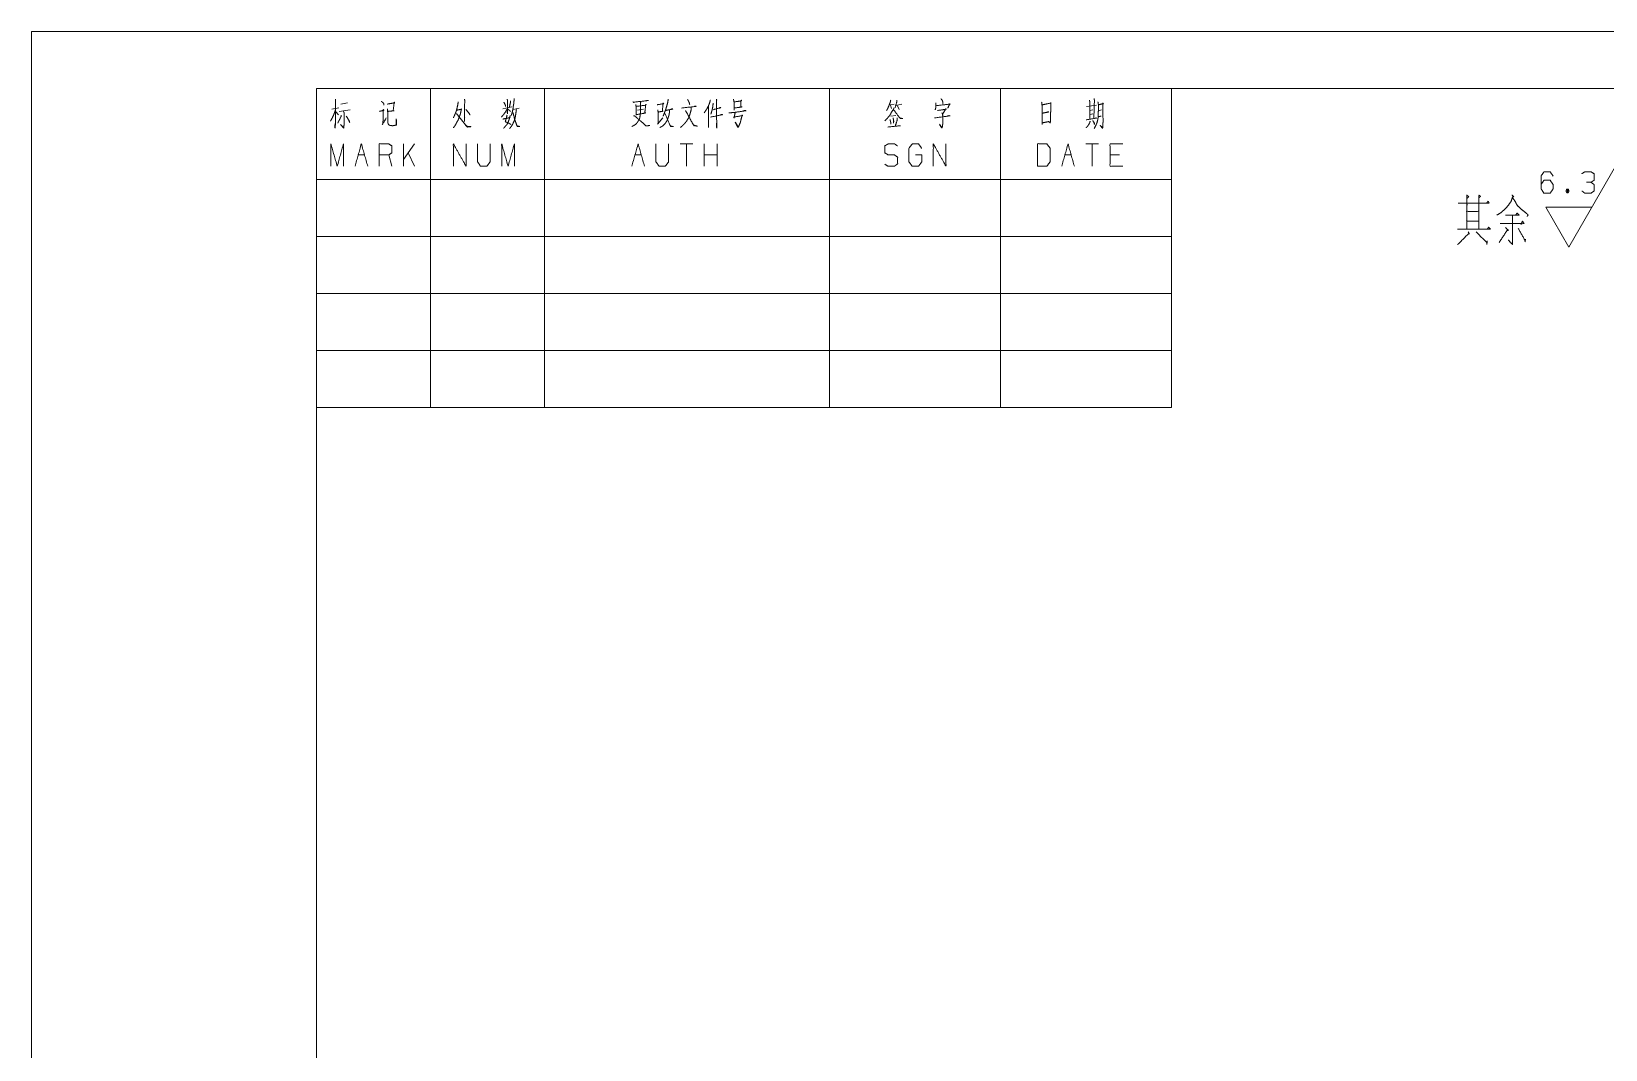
# Model space of a CAD drawing. Header units: millimetres. Extents: x 0 to 210, y 0 to 297.
# Drawn here: x 0 to 138.1, y 207.7 to 297 of the extents above; entities that cross this region are included whole.
import ezdxf

# ---------------------------------------------------------------- set-up
doc = ezdxf.new("R2010")
doc.units = ezdxf.units.MM
doc.layers.add('101', color=7, linetype='Continuous', true_color=0xffffff)

msp = doc.modelspace()

# ---------------------------------------------------------------- linework, layer by layer
at = {"layer": '101', "color": 133, "linetype": 'Continuous', "lineweight": 18}
for p, q in [((0, 297), (0, 0)), ((210, 297), (0, 297)), ((25, 292), (25, 264)), ((25, 292), (100, 292)), ((205, 292), (25, 292)), ((25, 292), (100, 292)), ((25, 292), (25, 5)), ((25, 292), (100, 292)), ((35, 292), (35, 264)), ((45, 292), (45, 264)), ((70, 292), (70, 264)), ((85, 292), (85, 264)), ((100, 292), (100, 264)), ((25, 284), (100, 284)), ((25, 279), (100, 279)), ((25, 274), (100, 274)), ((25, 269), (100, 269)), ((25, 264), (100, 264))]:
    msp.add_line(p, q, dxfattribs=at)
at = {"layer": '101', "color": 72, "linetype": 'Continuous', "lineweight": 18}
for p, q in [((26.34, 290.18), (26.96, 290.3)), ((26.99, 289.99), (27.95, 290.14)), ((27.13, 290.61), (27.71, 290.74)), ((41.34, 290.22), (42.13, 290.38)), ((42.25, 290.16), (42.79, 290.28)), ((53.17, 290.09), (53.7, 290.18)), ((75.25, 290.57), (75.67, 290.63)), ((75.35, 290.55), (75.45, 290.24)), ((75.82, 290.51), (76.35, 290.61)), ((75.98, 290.49), (76.11, 290.16)), ((92.56, 290.43), (93.43, 290.55)), ((92.84, 290.07), (93.11, 290.14)), ((93.6, 290.05), (93.85, 290.12)), ((26.7, 289.95), (26.92, 289.68)), ((54.91, 288.87), (55.37, 289.43)), ((75.83, 289.64), (75.37, 289.56)), ((92.86, 289.72), (93.09, 289.78)), ((28.66, 286.17), (29.22, 286.17)), ((31.62, 285.18), (31.34, 286.17)), ((33.59, 287.14), (32.63, 285.78)), ((32.63, 285.18), (32.63, 287.14)), ((33.59, 285.18), (33.04, 286.36)), ((52.94, 286.17), (53.49, 286.17)), ((58.02, 287.14), (56.9, 287.14)), ((57.46, 287.14), (57.46, 285.18)), ((59.02, 285.18), (59.02, 287.14)), ((60.14, 286.17), (59.02, 286.17)), ((60.14, 285.18), (60.14, 287.14)), ((90.65, 286.17), (91.2, 286.17)), ((93.6, 287.14), (92.49, 287.14)), ((93.05, 287.14), (93.05, 285.18)), ((95.45, 286.17), (94.61, 286.17))]:
    msp.add_line(p, q, dxfattribs=at)
at = {"layer": '101', "color": 43, "linetype": 'Continuous', "lineweight": 18}
for p, q in [((134.86, 278.09), (139.47, 286.09)), ((134.68, 283.18), (134.8, 282.84)), ((134.86, 278.09), (132.84, 281.59)), ((132.84, 281.59), (136.88, 281.59))]:
    msp.add_line(p, q, dxfattribs=at)
at = {"layer": '101', "color": 72, "linetype": 'Continuous', "lineweight": 18}
for points, knots in [([(26.67, 290.16), (26.6, 289.91), (26.48, 289.62), (26.35, 289.35), (26.23, 289.14)], [0, 0, 0.233514, 0.515368, 0.78555, 1, 1]), ([(26.67, 291.07), (26.66, 288.89), (26.63, 288.5), (26.61, 288.71), (26.64, 288.94)], [0, 0, 0.723303, 0.854546, 0.923601, 1, 1]), ([(27.37, 289.99), (27.42, 289.87), (27.42, 288.83), (27.4, 288.6), (27.39, 288.52), (27.11, 288.85), (27.39, 288.56)], [0, 0, 0.056947, 0.504404, 0.603051, 0.639405, 0.826366, 1, 1]), ([(30.53, 289.99), (30.92, 290.09), (30.86, 290.16), (30.83, 288.96), (30.77, 288.83), (31.12, 289.41)], [0, 0, 0.158008, 0.19221, 0.673433, 0.728446, 1, 1]), ([(30.7, 290.88), (30.87, 290.72), (30.92, 290.63), (30.92, 290.53), (30.9, 290.67)], [0, 0, 0.413146, 0.573572, 0.750721, 1, 1]), ([(31.19, 290.63), (31.87, 290.74), (31.82, 290.8), (31.73, 290.05), (31.82, 290.05), (31.25, 289.99)], [0, 0, 0.313958, 0.349012, 0.694882, 0.735357, 1, 1]), ([(31.22, 290.22), (31.25, 289.91), (31.25, 289.2), (31.27, 288.98), (31.3, 288.87), (31.34, 288.81), (31.41, 288.77), (31.53, 288.75), (31.66, 288.73), (32.03, 288.79), (32, 289.33), (32, 288.79)], [0, 0, 0.097093, 0.316208, 0.387239, 0.42073, 0.444406, 0.470581, 0.507596, 0.549105, 0.664641, 0.832445, 1, 1]), ([(37.43, 290.84), (37.42, 290.72), (37.34, 290.3), (37.26, 290.01), (37.18, 289.8), (37.09, 289.6), (37.01, 289.43)], [0, 0, 0.084498, 0.36853, 0.573114, 0.721457, 0.873368, 1, 1]), ([(37.28, 290.09), (37.75, 290.18), (37.71, 290.22), (37.68, 290.03), (37.62, 289.76), (37.56, 289.6), (37.48, 289.37), (37.4, 289.18), (37.28, 288.98), (37.2, 288.81), (37.02, 288.56)], [0, 0, 0.202443, 0.228131, 0.308408, 0.425631, 0.500403, 0.604281, 0.689483, 0.790714, 0.870506, 1, 1]), ([(37.97, 291.05), (38.02, 290.94), (38, 290.84), (37.99, 289.12), (37.97, 289.23), (38, 289.45)], [0, 0, 0.049543, 0.095606, 0.852767, 0.898838, 1, 1]), ([(38.1, 290.16), (38.13, 290.14), (38.4, 289.8), (38.47, 289.68)], [0, 0, 0.059448, 0.761031, 1, 1]), ([(41.75, 290.24), (41.62, 290.01), (41.48, 289.8), (41.35, 289.64), (41.22, 289.49)], [0, 0, 0.287221, 0.555142, 0.786181, 1, 1]), ([(41.43, 290.8), (41.56, 290.57), (41.59, 290.43)], [0, 0, 0.640221, 1, 1]), ([(41.73, 291.07), (41.76, 290.92), (41.76, 289.78), (41.73, 289.93), (41.76, 290.05)], [0, 0, 0.094654, 0.823636, 0.91829, 1, 1]), ([(41.76, 290.2), (41.94, 290.07), (42.03, 289.97)], [0, 0, 0.613122, 1, 1]), ([(42.03, 290.92), (42.03, 290.82), (41.91, 290.34)], [0, 0, 0.174301, 1, 1]), ([(42.54, 290.16), (42.49, 289.8), (42.45, 289.56), (42.41, 289.35), (42.35, 289.16), (42.23, 288.91), (42.13, 288.73), (42.01, 288.56), (41.92, 288.48)], [0, 0, 0.19438, 0.332636, 0.448614, 0.555649, 0.70616, 0.822692, 0.933847, 1, 1]), ([(42.33, 291.11), (42.33, 290.98), (42.32, 290.76), (42.27, 290.47), (42.23, 290.16), (42.17, 289.91), (42.1, 289.68), (42.08, 289.62)], [0, 0, 0.081852, 0.232243, 0.425429, 0.63211, 0.800313, 0.957953, 1, 1]), ([(53.44, 290.84), (53.42, 290.18), (53.41, 289.85), (53.39, 289.66), (53.38, 289.56), (53.36, 289.43), (53.32, 289.31), (53.27, 289.2), (53.14, 289.02), (53, 288.85), (52.79, 288.73), (52.69, 288.67), (52.65, 288.65)], [0, 0, 0.263783, 0.395771, 0.470171, 0.511786, 0.56157, 0.614019, 0.658777, 0.749614, 0.837596, 0.932985, 0.980677, 1, 1]), ([(52.76, 290.82), (52.82, 290.78), (52.85, 290.8), (54.11, 290.94), (54.07, 290.96), (53.92, 290.92)], [0, 0, 0.045522, 0.068286, 0.872626, 0.90344, 1, 1]), ([(53, 290.59), (53.04, 290.41), (53.04, 289.66), (53.03, 289.7), (53.89, 289.85), (53.8, 289.85), (53.89, 290.63), (53.92, 290.57), (53.87, 290.53), (53.04, 290.43)], [0, 0, 0.051663, 0.252803, 0.264656, 0.500971, 0.524672, 0.738301, 0.756829, 0.773117, 1, 1]), ([(54.88, 290.57), (55.47, 290.67), (55.41, 290.74), (55.34, 290.01), (55.41, 290.01), (54.97, 289.93), (54.94, 290.12), (54.97, 289.89), (54.96, 288.96)], [0, 0, 0.181366, 0.207406, 0.429567, 0.451891, 0.588199, 0.645735, 0.715777, 1, 1]), ([(55.98, 290.12), (55.98, 289.99), (55.92, 289.66), (55.86, 289.47), (55.81, 289.31), (55.73, 289.16), (55.65, 289.02), (55.54, 288.87), (55.31, 288.67), (55.13, 288.58)], [0, 0, 0.067236, 0.249298, 0.354996, 0.450079, 0.537949, 0.629663, 0.725721, 0.894899, 1, 1]), ([(55.85, 291.05), (55.82, 290.8), (55.73, 290.47), (55.62, 290.12), (55.53, 289.89), (55.47, 289.72), (55.41, 289.58)], [0, 0, 0.162457, 0.385014, 0.625897, 0.784413, 0.898493, 1, 1]), ([(55.62, 290.07), (56.27, 290.2), (56.2, 290.22), (56.08, 290.18)], [0, 0, 0.769962, 0.857327, 1, 1]), ([(57.88, 290.32), (57.88, 290.2), (57.81, 289.91), (57.74, 289.68), (57.65, 289.43), (57.52, 289.23), (57.5, 289.18), (57.42, 289.08), (57.31, 288.94), (57.18, 288.81), (57.06, 288.69), (56.93, 288.58)], [0, 0, 0.060656, 0.206644, 0.323463, 0.452143, 0.571976, 0.593424, 0.659716, 0.74639, 0.834816, 0.918178, 1, 1]), ([(57.02, 290.28), (58.29, 290.43), (58.21, 290.45), (58.12, 290.41)], [0, 0, 0.872478, 0.933903, 1, 1]), ([(57.34, 290.05), (57.4, 290.01), (58.1, 288.75), (58.43, 288.69), (58.12, 288.77), (58.02, 288.89)], [0, 0, 0.030854, 0.652647, 0.79375, 0.930716, 1, 1]), ([(57.56, 291.03), (57.66, 290.84), (57.71, 290.72), (57.74, 290.59)], [0, 0, 0.450481, 0.729637, 1, 1]), ([(59.55, 290.98), (59.48, 290.72), (59.38, 290.47), (59.26, 290.24), (59.14, 290.05), (59, 289.85)], [0, 0, 0.21836, 0.428744, 0.629221, 0.801494, 1, 1]), ([(59.38, 290.41), (59.39, 289.16), (59.39, 288.56), (59.38, 288.69), (59.39, 288.91)], [0, 0, 0.565717, 0.839123, 0.896086, 1, 1]), ([(59.8, 290.72), (59.76, 290.38), (59.7, 290.09), (59.64, 289.89), (59.6, 289.76)], [0, 0, 0.34211, 0.644851, 0.86512, 1, 1]), ([(59.8, 290.14), (60.47, 290.32), (60.4, 290.32), (60.28, 290.26)], [0, 0, 0.772509, 0.853435, 1, 1]), ([(60.08, 291.07), (60.12, 290.98), (60.09, 291.03), (60.11, 288.54), (60.09, 288.73), (60.11, 289.04)], [0, 0, 0.029975, 0.04619, 0.840789, 0.900562, 1, 1]), ([(61.18, 289.87), (61.37, 289.87), (61.75, 289.91), (62.68, 290.05), (62.58, 290.07), (62.43, 290.03)], [0, 0, 0.10704, 0.322386, 0.855626, 0.914427, 1, 1]), ([(61.57, 291.07), (61.63, 290.82), (61.63, 290.09), (61.63, 290.28), (62.33, 290.38), (62.21, 290.38), (62.24, 290.9), (62.26, 290.98), (62.29, 290.92), (62.19, 290.9), (61.63, 290.82)], [0, 0, 0.076614, 0.294117, 0.350048, 0.563214, 0.598361, 0.753971, 0.779215, 0.799829, 0.831205, 1, 1]), ([(75.64, 290.3), (75.63, 290.2), (75.39, 289.83), (75.38, 289.78), (75.26, 289.6), (75.06, 289.37), (74.85, 289.16)], [0, 0, 0.074337, 0.387309, 0.418539, 0.575027, 0.79286, 1, 1]), ([(75.37, 290.98), (75.35, 290.84), (75.23, 290.53), (75.13, 290.28), (75.01, 290.07)], [0, 0, 0.148006, 0.485257, 0.758321, 1, 1]), ([(75.61, 290.16), (76.2, 289.37), (76.43, 289.37), (76.2, 289.39), (76.08, 289.54)], [0, 0, 0.599324, 0.742451, 0.886135, 1, 1]), ([(75.91, 290.98), (75.92, 290.88), (75.75, 290.3)], [0, 0, 0.147218, 1, 1]), ([(79.34, 290.74), (79.34, 290.51), (79.33, 290.34), (79.3, 290.22), (79.27, 290.12)], [0, 0, 0.361949, 0.626223, 0.829034, 1, 1]), ([(79.34, 290.49), (80.57, 290.63), (80.56, 290.67), (80.37, 290.26)], [0, 0, 0.712481, 0.737756, 1, 1]), ([(79.49, 290.07), (80.25, 290.18), (80.21, 290.24), (79.92, 289.72)], [0, 0, 0.533866, 0.586729, 1, 1]), ([(79.78, 291.09), (79.89, 290.96), (79.93, 290.86), (79.96, 290.69)], [0, 0, 0.364604, 0.619196, 1, 1]), ([(88.61, 290.8), (88.64, 290.59), (88.66, 290.14), (88.67, 289.66), (88.67, 289.6), (88.67, 288.83), (88.67, 288.98), (89.24, 289.1), (89.36, 288.96), (89.39, 289.14), (89.39, 289.39), (89.4, 289.87), (89.42, 290.36), (89.42, 290.78), (89.43, 290.72), (88.66, 290.57)], [0, 0, 0.037589, 0.119519, 0.205166, 0.216331, 0.354043, 0.380097, 0.485125, 0.518622, 0.552532, 0.597196, 0.682843, 0.77221, 0.846648, 0.858119, 1, 1]), ([(88.67, 289.83), (89.24, 289.95), (89.18, 289.97), (89.05, 289.89)], [0, 0, 0.728512, 0.805958, 1, 1]), ([(92.8, 290.98), (92.83, 290.86), (92.83, 289.31)], [0, 0, 0.075954, 1, 1]), ([(93.21, 291.11), (93.24, 290.98), (93.19, 289.37)], [0, 0, 0.073211, 1, 1]), ([(93.55, 290.82), (93.59, 290.59), (93.59, 290.14), (93.57, 289.64), (93.55, 289.33), (93.47, 289), (93.38, 288.79), (93.22, 288.48)], [0, 0, 0.096217, 0.285187, 0.491418, 0.620825, 0.76157, 0.854869, 1, 1]), ([(93.59, 290.57), (94.03, 290.67), (93.98, 290.74), (93.98, 290.05), (94, 289.12), (93.98, 288.77), (93.97, 288.56), (93.95, 288.5), (93.74, 288.77), (93.94, 288.58)], [0, 0, 0.13308, 0.155522, 0.357051, 0.631901, 0.735808, 0.797028, 0.815849, 0.918301, 1, 1]), ([(27.18, 289.66), (27.17, 289.58), (26.86, 288.96)], [0, 0, 0.108202, 1, 1]), ([(27.61, 289.58), (27.87, 289.16), (27.92, 289), (27.81, 289.27)], [0, 0, 0.516563, 0.696901, 1, 1]), ([(37.28, 289.8), (38.22, 288.62), (38.56, 288.65), (38.54, 288.65), (38.24, 288.67), (38.08, 288.81)], [0, 0, 0.632183, 0.773704, 0.779845, 0.909108, 1, 1]), ([(41.34, 289.31), (41.97, 289.45), (41.98, 289.64), (41.98, 289.56), (41.91, 289.31), (41.81, 289.04), (41.7, 288.83), (41.59, 288.71), (41.48, 288.58), (41.41, 288.52)], [0, 0, 0.30447, 0.39258, 0.431622, 0.553714, 0.689469, 0.798362, 0.878841, 0.954752, 1, 1]), ([(41.72, 289.66), (41.56, 289.08), (41.66, 289.04), (41.78, 289), (41.89, 288.94), (42.04, 288.85)], [0, 0, 0.5291, 0.62629, 0.735524, 0.852093, 1, 1]), ([(42.22, 289.89), (42.25, 289.85), (42.39, 289.27), (42.49, 289), (42.6, 288.71), (42.63, 288.65), (42.85, 288.67), (42.63, 288.69), (42.55, 288.81)], [0, 0, 0.026721, 0.341749, 0.493483, 0.655465, 0.691641, 0.80784, 0.924039, 1, 1]), ([(52.82, 289.6), (52.89, 289.6), (53.17, 289.37), (53.41, 289.16), (53.63, 288.98), (53.9, 288.71), (54.23, 288.75), (53.92, 288.71), (53.82, 288.79)], [0, 0, 0.033467, 0.197839, 0.340788, 0.472468, 0.649452, 0.797921, 0.939753, 1, 1]), ([(55.54, 289.8), (55.59, 289.78), (56.04, 288.67), (56.32, 288.65), (56.06, 288.71), (55.98, 288.83)], [0, 0, 0.024909, 0.644018, 0.787117, 0.926016, 1, 1]), ([(59.57, 289.49), (60.61, 289.7), (60.53, 289.72), (60.4, 289.66)], [0, 0, 0.826976, 0.886334, 1, 1]), ([(61.73, 289.91), (61.63, 289.41), (61.6, 289.49), (62.38, 289.62), (62.33, 289.7), (62.33, 289.62), (62.24, 289.27), (62.19, 289.04), (62.11, 288.85), (62.05, 288.71), (62.01, 288.6), (61.98, 288.58), (61.72, 289.06), (62, 288.62)], [0, 0, 0.13637, 0.159981, 0.371157, 0.396349, 0.418604, 0.516111, 0.579311, 0.63312, 0.675133, 0.705357, 0.714996, 0.861275, 1, 1]), ([(75.12, 288.62), (76.23, 288.73), (76.16, 288.73), (75.99, 288.71)], [0, 0, 0.825897, 0.879998, 1, 1]), ([(75.31, 289.27), (75.38, 289), (75.38, 288.87), (75.37, 289.04)], [0, 0, 0.489807, 0.707975, 1, 1]), ([(75.58, 289.43), (75.64, 289.12), (75.61, 288.96), (75.61, 289.18)], [0, 0, 0.443891, 0.680119, 1, 1]), ([(75.95, 289.41), (75.95, 289.27), (75.77, 288.69)], [0, 0, 0.19307, 1, 1]), ([(79.2, 289.41), (80.57, 289.6), (80.49, 289.62), (80.28, 289.56)], [0, 0, 0.820202, 0.873508, 1, 1]), ([(79.87, 289.87), (79.9, 289.76), (79.93, 289.64), (79.94, 289.43), (79.94, 289), (79.93, 288.85), (79.9, 288.65), (79.86, 288.52), (79.64, 288.87), (79.87, 288.56)], [0, 0, 0.049623, 0.1085, 0.204239, 0.404798, 0.471991, 0.568442, 0.629223, 0.820578, 1, 1]), ([(92.52, 289.25), (93.43, 289.41), (93.38, 289.43), (93.33, 289.37)], [0, 0, 0.873246, 0.919206, 1, 1]), ([(92.86, 289.12), (92.84, 289.02), (92.73, 288.81), (92.62, 288.67), (92.52, 288.56)], [0, 0, 0.157085, 0.51447, 0.781154, 1, 1]), ([(93.09, 289.18), (93.25, 288.94), (93.25, 288.83), (93.19, 289.02)], [0, 0, 0.497679, 0.671694, 1, 1]), ([(93.57, 289.52), (93.6, 289.52), (93.84, 289.58)], [0, 0, 0.107799, 1, 1]), ([(26.26, 285.18), (26.26, 287.14), (26.82, 285.18), (27.37, 287.14), (27.37, 285.18)], [0, 0, 0.245192, 0.5, 0.754808, 1, 1]), ([(30.51, 285.18), (30.51, 287.14), (31.34, 287.14), (31.62, 286.96), (31.62, 286.36), (31.34, 286.17), (30.51, 286.17)], [0, 0, 0.400952, 0.571035, 0.639278, 0.761676, 0.829917, 1, 1]), ([(37.01, 285.18), (37.01, 287.14), (38.12, 285.18), (38.12, 287.14)], [0, 0, 0.317574, 0.682426, 1, 1]), ([(39.13, 287.14), (39.13, 285.57), (39.39, 285.18), (39.95, 285.18), (40.24, 285.57), (40.24, 287.14)], [0, 0, 0.337152, 0.438599, 0.557781, 0.662848, 1, 1]), ([(41.25, 285.18), (41.25, 287.14), (41.81, 285.18), (42.36, 287.14), (42.36, 285.18)], [0, 0, 0.245192, 0.5, 0.754808, 1, 1]), ([(54.78, 287.14), (54.78, 285.57), (55.05, 285.18), (55.6, 285.18), (55.89, 285.57), (55.89, 287.14)], [0, 0, 0.337152, 0.438599, 0.557781, 0.662848, 1, 1]), ([(74.85, 285.36), (75.13, 285.18), (75.7, 285.18), (75.98, 285.39), (75.98, 285.97), (75.7, 286.17), (75.15, 286.17), (74.85, 286.36), (74.85, 286.96), (75.15, 287.14), (75.7, 287.14), (75.98, 286.96)], [0, 0, 0.068035, 0.184054, 0.254521, 0.372333, 0.442799, 0.555843, 0.626367, 0.748393, 0.81892, 0.931964, 1, 1]), ([(77.55, 286.17), (78.1, 286.17), (78.1, 285.57), (77.82, 285.18), (77.25, 285.18), (76.97, 285.57), (76.97, 286.75), (77.27, 287.14), (77.81, 287.14), (78.09, 286.75)], [0, 0, 0.103295, 0.214797, 0.304261, 0.410274, 0.499739, 0.718892, 0.809956, 0.910533, 1, 1]), ([(79.11, 285.18), (79.11, 287.14), (80.22, 285.18), (80.22, 287.14)], [0, 0, 0.317574, 0.682426, 1, 1]), ([(88.25, 285.18), (89.07, 285.18), (89.36, 285.57), (89.36, 286.75), (89.07, 287.14), (88.25, 287.14), (88.25, 285.18)], [0, 0, 0.142133, 0.227159, 0.431787, 0.516817, 0.65895, 1, 1]), ([(90.37, 285.18), (90.93, 287.14), (91.48, 285.18)], [0, 0, 0.5, 1, 1]), ([(95.73, 285.18), (94.61, 285.18), (94.61, 287.14), (95.73, 287.14)], [0, 0, 0.265389, 0.734611, 1, 1]), ([(125.9, 282.65), (126.08, 282.5), (125.92, 282.35), (125.92, 282.65), (125.92, 279.65), (125.92, 281.94), (125.15, 281.94), (127.88, 281.94), (126.96, 281.94), (126.96, 282.61), (126.96, 279.65), (126.96, 281.22), (125.9, 281.22), (125.9, 280.36), (126.96, 280.36), (126.96, 279.65), (125.1, 279.65), (127.96, 279.65), (127.83, 279.84), (127.7, 279.65)], [0, 0, 0.009716, 0.018619, 0.030835, 0.152988, 0.24613, 0.277436, 0.388628, 0.426411, 0.453896, 0.574522, 0.638652, 0.681833, 0.716952, 0.760133, 0.789144, 0.864711, 0.9813, 0.99065, 1, 1]), ([(126.98, 282.42), (127.12, 282.54), (126.96, 282.65)], [0, 0, 0.471547, 1, 1]), ([(127.65, 281.94), (127.78, 282.12), (127.86, 281.94)], [0, 0, 0.529964, 1, 1]), ([(129.87, 282.65), (130.03, 282.5), (129.95, 282.54), (129.79, 282.09), (129.52, 281.71), (129.2, 281.37), (128.91, 281.11), (128.54, 280.89)], [0, 0, 0.086309, 0.12102, 0.309422, 0.490699, 0.673786, 0.828669, 1, 1]), ([(129.92, 282.42), (130.13, 282.12), (130.32, 281.75), (130.69, 281.41), (131.14, 281.04), (131.27, 280.92), (131.3, 280.92), (131.19, 280.77)], [0, 0, 0.162725, 0.348029, 0.570221, 0.829897, 0.906896, 0.918637, 1, 1]), ([(128.83, 280.14), (130.93, 280.14), (130.79, 280.36), (130.66, 280.06)], [0, 0, 0.780473, 0.877784, 1, 1]), ([(129.31, 280.89), (130.5, 280.89), (130.32, 281.07), (130.19, 280.89)], [0, 0, 0.707414, 0.863844, 1, 1]), ([(129.92, 280.89), (129.92, 278.3), (129.55, 278.71)], [0, 0, 0.823411, 1, 1]), ([(126.03, 279.42), (126.13, 279.24), (126.11, 279.31), (125.1, 278.3)], [0, 0, 0.125003, 0.171161, 1, 1]), ([(126.72, 279.42), (127.7, 278.45), (127.7, 278.64), (127.65, 278.3)], [0, 0, 0.723289, 0.821344, 1, 1]), ([(129.31, 279.8), (129.55, 279.54), (129.5, 279.65), (128.75, 278.49)], [0, 0, 0.190888, 0.257814, 1, 1]), ([(130.42, 279.72), (131.03, 278.64), (131.06, 278.79), (131.01, 278.56)], [0, 0, 0.76477, 0.858208, 1, 1])]:
    msp.add_open_spline(points, degree=1, knots=knots, dxfattribs=at)
for points in [[(28.38, 285.18), (28.94, 287.14), (29.5, 285.18)], [(52.66, 285.18), (53.22, 287.14), (53.77, 285.18)]]:
    msp.add_open_spline(points, degree=1, dxfattribs=at)
at = {"layer": '101', "color": 43, "linetype": 'Continuous', "lineweight": 18}
for points, knots in [([(132.42, 283.57), (132.67, 283.95), (133.22, 283.95), (133.48, 283.57), (133.48, 283.2), (133.22, 282.82), (132.67, 282.82), (132.42, 283.2), (132.42, 284.32), (132.67, 284.69), (133.22, 284.69), (133.48, 284.32)], [0, 0, 0.076964, 0.169762, 0.248074, 0.312018, 0.39033, 0.483129, 0.560092, 0.751926, 0.82889, 0.921688, 1, 1]), ([(136.8, 283.77), (137.07, 283.95), (137.07, 284.52), (136.8, 284.69), (136.26, 284.69), (135.99, 284.52)], [0, 0, 0.153875, 0.429861, 0.58373, 0.84613, 1, 1]), ([(134.68, 282.84), (134.8, 282.84), (134.87, 283.02), (134.8, 283.18), (134.68, 283.18), (134.61, 283.02), (134.68, 282.84), (134.8, 283.18)], [0, 0, 0.093972, 0.236779, 0.365956, 0.459928, 0.589106, 0.731912, 1, 1]), ([(136.01, 283), (136.26, 282.82), (136.8, 282.82), (137.07, 283), (137.07, 283.57), (136.8, 283.77), (136.4, 283.77)], [0, 0, 0.124123, 0.343691, 0.47245, 0.703378, 0.836731, 1, 1])]:
    msp.add_open_spline(points, degree=1, knots=knots, dxfattribs=at)

doc.saveas('drawing.dxf')
